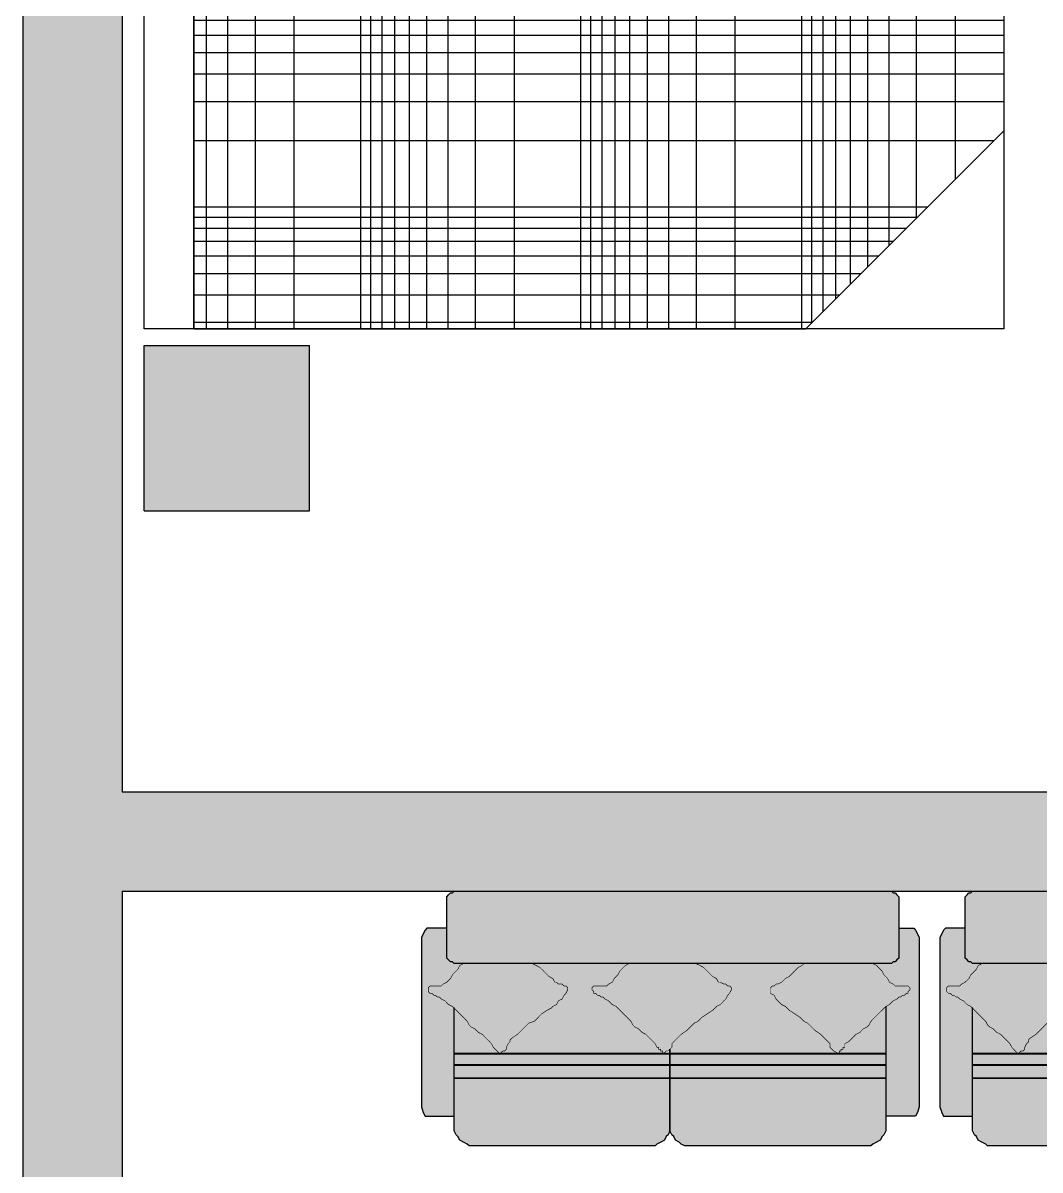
# Model space of a CAD drawing. Extents: x 9 to 378, y 7 to 556.
# Drawn here: x 9.5 to 101.7, y 357.1 to 461.1 of the extents above; entities that cross this region are included whole.
import ezdxf

# ---------------------------------------------------------------- set-up
doc = ezdxf.new("R2010")
doc.units = 0
doc.header["$MEASUREMENT"] = 0
for name, color, linetype in [('FURNITURE', 144, 'CONTINUOUS'), ('HATCH', 7, 'CONTINUOUS'), ('LINE', 7, 'CONTINUOUS')]:
    doc.layers.add(name, color=color, linetype=linetype)

# ---------------------------------------------------------------- blocks, each defined once
blk = doc.blocks.new('SOFA_DOUBLE')
at = {"layer": 'FURNITURE'}
h = blk.add_hatch(color=84, dxfattribs=at)
h.dxf.hatch_style = 1
h.paths.add_polyline_path([(-21.55, -11.55), (-21.73, -11.37), (-22.1, -11.19), (-22.46, -10.82), (-22.83, -10.64), (-23.01, -10.45), (-23.2, -10.45), (-23.38, -10.27), (-23.56, -10.27), (-23.75, -10.08), (-23.93, -10.08), (-24.11, -9.9), (-24.11, -9.72), (-24.11, -9.53), (-23.93, -9.35), (-23.75, -9.35), (-23.56, -9.35), (-23.2, -9.35), (-23.01, -9.35), (-22.83, -9.35), (-22.65, -9.17), (-22.28, -8.98), (-21.91, -8.62), (-21.73, -8.25), (-21.36, -7.88), (-21.18, -7.7), (-21, -7.33), (-20.63, -7.15), (-21, -7.15), (-21.18, -7.15), (-21.55, -7.15), (-21.73, -6.97), (-21.91, -6.97), (-22.1, -6.78), (-22.28, -6.6), (-22.28, -6.42), (-22.28, -3.67), (-24.24, -3.67), (-24.42, -3.85), (-24.6, -4.22), (-24.79, -4.58), (-24.79, -5.32), (-24.79, -20.54), (-24.79, -21.27), (-24.6, -21.82), (-24.42, -22.19), (-24.24, -22.19), (-21.55, -22.19)])
h.paths.add_polyline_path([(-21, 0), (-21.18, 0), (-21.55, 0), (-21.73, -0.18), (-21.91, -0.18), (-22.1, -0.37), (-22.28, -0.55), (-22.28, -0.73), (-22.28, -6.42), (-22.28, -6.6), (-22.1, -6.78), (-21.91, -6.97), (-21.73, -6.97), (-21.55, -7.15), (-21.18, -7.15), (-21, -7.15), (21, -7.15), (21.18, -7.15), (21.55, -7.15), (21.73, -6.97), (21.91, -6.97), (22.1, -6.78), (22.28, -6.6), (22.28, -6.42), (22.28, -0.73), (22.28, -0.55), (22.1, -0.37), (21.91, -0.18), (21.73, -0.18), (21.55, 0), (21.18, 0), (21, 0)])
h.paths.add_polyline_path([(24.3, -5.32), (24.3, -4.58), (24.11, -4.22), (23.93, -3.85), (23.75, -3.67), (22.28, -3.67), (22.28, -6.42), (22.28, -6.6), (22.1, -6.78), (21.91, -6.97), (21.73, -6.97), (21.55, -7.15), (21.18, -7.15), (21, -7.15), (19.71, -7.15), (20.08, -7.33), (20.44, -7.7), (20.63, -7.88), (20.81, -8.25), (21.18, -8.62), (21.36, -8.98), (21.73, -9.17), (21.91, -9.35), (22.28, -9.35), (22.46, -9.35), (22.83, -9.35), (23.01, -9.35), (23.2, -9.35), (23.38, -9.53), (23.38, -9.72), (23.2, -9.9), (23.2, -10.08), (23.01, -10.08), (22.83, -10.27), (22.65, -10.27), (22.46, -10.45), (22.28, -10.45), (22.1, -10.64), (21.73, -10.82), (21.36, -11.19), (21, -11.37), (21, -22.19), (23.75, -22.19), (23.93, -22.19), (24.11, -21.82), (24.3, -21.27), (24.3, -20.54)])
h = blk.add_hatch(color=52, dxfattribs=at)
h.dxf.hatch_style = 1
h.paths.add_polyline_path([(-20.63, -7.15), (-21, -7.33), (-21.18, -7.7), (-21.36, -7.88), (-21.73, -8.25), (-21.91, -8.62), (-22.28, -8.98), (-22.65, -9.17), (-22.83, -9.35), (-23.01, -9.35), (-23.2, -9.35), (-23.56, -9.35), (-23.75, -9.35), (-23.93, -9.35), (-24.11, -9.53), (-24.11, -9.72), (-24.11, -9.9), (-23.93, -10.08), (-23.75, -10.08), (-23.56, -10.27), (-23.38, -10.27), (-23.2, -10.45), (-23.01, -10.45), (-22.83, -10.64), (-22.46, -10.82), (-22.1, -11.19), (-21.73, -11.37), (-21.36, -11.74), (-21, -12.1), (-20.63, -12.47), (-20.26, -12.84), (-20.08, -13.2), (-19.89, -13.39), (-19.53, -13.57), (-19.16, -13.94), (-18.79, -14.12), (-18.43, -14.49), (-18.06, -14.85), (-17.88, -15.04), (-17.69, -15.4), (-17.51, -15.59), (-17.33, -15.77), (-17.14, -15.95), (-16.96, -15.95), (-16.78, -15.77), (-16.59, -15.77), (-16.41, -15.59), (-16.41, -15.4), (-16.23, -15.04), (-16.04, -14.85), (-16.04, -14.67), (-15.86, -14.49), (-15.31, -14.12), (-14.94, -13.75), (-14.58, -13.39), (-14.21, -13.02), (-13.66, -12.84), (-13.29, -12.47), (-12.93, -12.1), (-12.38, -11.74), (-12.01, -11.55), (-11.83, -11.37), (-11.46, -11.19), (-11.28, -10.82), (-10.91, -10.64), (-10.73, -10.27), (-10.54, -10.08), (-10.36, -9.72), (-10.36, -9.53), (-10.54, -9.35), (-10.73, -9.35), (-10.91, -9.17), (-11.28, -9.17), (-11.46, -8.98), (-11.64, -8.98), (-11.83, -8.62), (-12.19, -8.43), (-12.56, -8.07), (-12.74, -7.88), (-13.11, -7.52), (-13.48, -7.33), (-13.84, -7.15)])
h.paths.add_polyline_path([(-4.31, -7.15), (-4.68, -7.33), (-5.04, -7.7), (-5.23, -7.88), (-5.41, -8.25), (-5.78, -8.62), (-5.96, -8.98), (-6.33, -9.17), (-6.51, -9.35), (-6.88, -9.35), (-7.06, -9.35), (-7.43, -9.35), (-7.61, -9.35), (-7.79, -9.35), (-7.98, -9.53), (-7.98, -9.72), (-7.79, -9.9), (-7.79, -10.08), (-7.61, -10.08), (-7.43, -10.27), (-7.24, -10.27), (-7.06, -10.45), (-6.88, -10.45), (-6.69, -10.64), (-6.33, -10.82), (-5.96, -11.19), (-5.59, -11.37), (-5.23, -11.74), (-4.86, -12.1), (-4.49, -12.47), (-4.13, -12.84), (-3.94, -13.2), (-3.76, -13.39), (-3.39, -13.57), (-3.03, -13.94), (-2.66, -14.12), (-2.29, -14.49), (-1.93, -14.85), (-1.74, -15.04), (-1.56, -15.4), (-1.38, -15.4), (-1.38, -15.59), (-1.19, -15.59), (-1.19, -15.77), (-1.01, -15.77), (-1.01, -15.95), (-0.83, -15.95), (-0.64, -15.77), (-0.46, -15.77), (-0.28, -15.59), (-0.09, -15.4), (-0.09, -15.04), (0.09, -14.85), (0.28, -14.67), (0.46, -14.49), (0.83, -14.12), (1.38, -13.75), (1.74, -13.39), (2.11, -13.02), (2.48, -12.84), (2.84, -12.47), (3.39, -12.1), (3.94, -11.74), (4.13, -11.55), (4.31, -11.37), (4.68, -11.19), (5.04, -10.82), (5.23, -10.64), (5.41, -10.27), (5.59, -10.08), (5.78, -9.72), (5.78, -9.53), (5.59, -9.35), (5.41, -9.35), (5.23, -9.17), (5.04, -9.17), (4.68, -8.98), (4.49, -8.98), (4.31, -8.62), (3.94, -8.43), (3.58, -8.07), (3.39, -7.88), (3.03, -7.52), (2.66, -7.33), (2.29, -7.15)])
h.paths.add_polyline_path([(12.93, -7.15), (12.74, -7.33), (12.38, -7.52), (12.01, -7.88), (11.83, -8.07), (11.46, -8.43), (11.09, -8.62), (10.73, -8.98), (10.36, -9.17), (10.18, -9.17), (9.99, -9.35), (9.81, -9.35), (9.63, -9.53), (9.63, -9.72), (9.63, -10.08), (9.99, -10.27), (10.18, -10.64), (10.36, -10.82), (10.73, -11.19), (11.09, -11.37), (11.28, -11.55), (11.46, -11.74), (12.01, -12.1), (12.56, -12.47), (12.93, -12.84), (13.29, -13.02), (13.66, -13.39), (14.03, -13.75), (14.58, -14.12), (14.94, -14.49), (15.13, -14.67), (15.31, -14.85), (15.49, -15.04), (15.49, -15.4), (15.68, -15.59), (15.86, -15.77), (16.23, -15.95), (16.41, -15.95), (16.41, -15.77), (16.59, -15.77), (16.59, -15.59), (16.78, -15.59), (16.78, -15.4), (16.96, -15.4), (16.96, -15.04), (17.33, -14.85), (17.69, -14.49), (18.06, -14.12), (18.43, -13.94), (18.79, -13.57), (19.16, -13.39), (19.34, -13.2), (19.53, -12.84), (19.89, -12.47), (20.26, -12.1), (20.63, -11.74), (21, -11.37), (21.36, -11.19), (21.73, -10.82), (22.1, -10.64), (22.28, -10.45), (22.46, -10.45), (22.65, -10.27), (22.83, -10.27), (23.01, -10.08), (23.2, -10.08), (23.2, -9.9), (23.38, -9.72), (23.38, -9.53), (23.2, -9.35), (23.01, -9.35), (22.83, -9.35), (22.46, -9.35), (22.28, -9.35), (21.91, -9.35), (21.73, -9.17), (21.36, -8.98), (21.18, -8.62), (20.81, -8.25), (20.63, -7.88), (20.44, -7.7), (20.08, -7.33), (19.71, -7.15)])
h = blk.add_hatch(color=84, dxfattribs=at)
h.dxf.hatch_style = 1
h.paths.add_polyline_path([(-21.55, -18.49), (-21.55, -23.29), (-21.55, -23.65), (-21.36, -24.02), (-21.18, -24.2), (-21, -24.57), (-20.63, -24.75), (-20.26, -24.94), (-20.08, -25.12), (-19.53, -25.12), (-2.29, -25.12), (-1.74, -25.12), (-1.56, -24.94), (-1.19, -24.75), (-0.83, -24.57), (-0.64, -24.2), (-0.46, -24.02), (-0.28, -23.65), (-0.28, -23.29), (-0.28, -18.49)])
h.paths.add_polyline_path([(-21.55, -17.2), (-21.55, -18.43), (-0.28, -18.43), (-0.28, -17.2)])
h.paths.add_polyline_path([(-21.55, -16.07), (-21.55, -17.13), (-0.28, -17.13), (-0.28, -16.07)])
h.paths.add_polyline_path([(-10.91, -10.64), (-11.28, -10.82), (-11.46, -11.19), (-11.83, -11.37), (-12.01, -11.55), (-12.38, -11.74), (-12.93, -12.1), (-13.29, -12.47), (-13.66, -12.84), (-14.21, -13.02), (-14.58, -13.39), (-14.94, -13.75), (-15.31, -14.12), (-15.86, -14.49), (-16.04, -14.67), (-16.04, -14.85), (-16.23, -15.04), (-16.41, -15.4), (-16.41, -15.59), (-16.59, -15.77), (-16.78, -15.77), (-16.96, -15.95), (-17.14, -15.95), (-17.33, -15.77), (-17.51, -15.59), (-17.69, -15.4), (-17.88, -15.04), (-18.06, -14.85), (-18.43, -14.49), (-18.79, -14.12), (-19.16, -13.94), (-19.53, -13.57), (-19.89, -13.39), (-20.08, -13.2), (-20.26, -12.84), (-20.63, -12.47), (-21, -12.1), (-21.36, -11.74), (-21.55, -11.55), (-21.55, -16.01), (-1.01, -16.01), (-1.01, -15.77), (-1.19, -15.77), (-1.19, -15.59), (-1.38, -15.59), (-1.38, -15.4), (-1.56, -15.4), (-1.74, -15.04), (-1.93, -14.85), (-2.29, -14.49), (-2.66, -14.12), (-3.03, -13.94), (-3.39, -13.57), (-3.76, -13.39), (-3.94, -13.2), (-4.13, -12.84), (-4.49, -12.47), (-4.86, -12.1), (-5.23, -11.74), (-5.59, -11.37), (-5.96, -11.19), (-6.33, -10.82), (-6.69, -10.64), (-6.88, -10.45), (-7.06, -10.45), (-7.24, -10.27), (-7.43, -10.27), (-7.61, -10.08), (-7.79, -10.08), (-7.79, -9.9), (-7.98, -9.72), (-7.98, -9.53), (-7.79, -9.35), (-7.61, -9.35), (-7.43, -9.35), (-7.06, -9.35), (-6.88, -9.35), (-6.51, -9.35), (-6.33, -9.17), (-5.96, -8.98), (-5.78, -8.62), (-5.41, -8.25), (-5.23, -7.88), (-5.04, -7.7), (-4.68, -7.33), (-4.31, -7.15), (-13.84, -7.15), (-13.48, -7.33), (-13.11, -7.52), (-12.74, -7.88), (-12.56, -8.07), (-12.19, -8.43), (-11.83, -8.62), (-11.64, -8.98), (-11.46, -8.98), (-11.28, -9.17), (-10.91, -9.17), (-10.73, -9.35), (-10.54, -9.35), (-10.36, -9.53), (-10.36, -9.72), (-10.54, -10.08), (-10.73, -10.27)])
h.paths.add_polyline_path([(2.29, -7.15), (2.66, -7.33), (3.03, -7.52), (3.39, -7.88), (3.58, -8.07), (3.94, -8.43), (4.31, -8.62), (4.49, -8.98), (4.68, -8.98), (5.04, -9.17), (5.23, -9.17), (5.41, -9.35), (5.59, -9.35), (5.78, -9.53), (5.78, -9.72), (5.59, -10.08), (5.41, -10.27), (5.23, -10.64), (5.04, -10.82), (4.68, -11.19), (4.31, -11.37), (4.13, -11.55), (3.94, -11.74), (3.39, -12.1), (2.84, -12.47), (2.48, -12.84), (2.11, -13.02), (1.74, -13.39), (1.38, -13.75), (0.83, -14.12), (0.46, -14.49), (0.28, -14.67), (0.09, -14.85), (-0.09, -15.04), (-0.09, -15.4), (-0.28, -15.59), (-0.28, -16.01), (16.41, -16.01), (16.41, -15.95), (16.23, -15.95), (15.86, -15.77), (15.68, -15.59), (15.49, -15.4), (15.49, -15.04), (15.31, -14.85), (15.13, -14.67), (14.94, -14.49), (14.58, -14.12), (14.03, -13.75), (13.66, -13.39), (13.29, -13.02), (12.93, -12.84), (12.56, -12.47), (12.01, -12.1), (11.46, -11.74), (11.28, -11.55), (11.09, -11.37), (10.73, -11.19), (10.36, -10.82), (10.18, -10.64), (9.99, -10.27), (9.63, -10.08), (9.63, -9.72), (9.63, -9.53), (9.81, -9.35), (9.99, -9.35), (10.18, -9.17), (10.36, -9.17), (10.73, -8.98), (11.09, -8.62), (11.46, -8.43), (11.83, -8.07), (12.01, -7.88), (12.38, -7.52), (12.74, -7.33), (12.93, -7.15)])
h.paths.add_polyline_path([(20.26, -12.1), (19.89, -12.47), (19.53, -12.84), (19.34, -13.2), (19.16, -13.39), (18.79, -13.57), (18.43, -13.94), (18.06, -14.12), (17.69, -14.49), (17.33, -14.85), (16.96, -15.04), (16.96, -15.4), (16.78, -15.4), (16.78, -15.59), (16.59, -15.59), (16.59, -15.77), (16.41, -15.77), (16.41, -16.01), (21, -16.01), (21, -11.37), (20.63, -11.74)])
h.paths.add_polyline_path([(-0.28, -16.07), (-0.28, -17.13), (21, -17.13), (21, -16.07)])
h.paths.add_polyline_path([(-0.28, -17.2), (-0.28, -18.43), (21, -18.43), (21, -17.2)])
h = blk.add_hatch(color=84, dxfattribs=at)
h.dxf.hatch_style = 1
h.paths.add_polyline_path([(-0.28, -18.49), (-0.28, -23.29), (-0.28, -23.65), (-0.09, -24.02), (0.09, -24.2), (0.28, -24.57), (0.64, -24.75), (0.83, -24.94), (1.19, -25.12), (1.74, -25.12), (18.98, -25.12), (19.53, -25.12), (19.71, -24.94), (20.08, -24.75), (20.44, -24.57), (20.63, -24.2), (20.81, -24.02), (21, -23.65), (21, -23.29), (21, -18.49)])
at = {"layer": 'FURNITURE', "color": 7}
for p, q in [((-21.73, -0.18), (-21.55, 0)), ((-21.55, 0), (-21.18, 0)), ((-21.18, 0), (-21, 0)), ((-21, 0), (21, 0)), ((21, 0), (21.18, 0)), ((21.18, 0), (21.55, 0)), ((21.55, 0), (21.73, -0.18)), ((-22.28, -0.55), (-22.1, -0.37)), ((-22.28, -0.73), (-22.28, -0.55)), ((-22.28, -6.42), (-22.28, -0.73)), ((-22.1, -0.37), (-21.91, -0.18)), ((-22.1, -0.37), (-22.1, -0.37)), ((-21.91, -0.18), (-21.73, -0.18)), ((21.73, -0.18), (21.91, -0.18)), ((21.91, -0.18), (22.1, -0.37)), ((22.1, -0.37), (22.1, -0.37)), ((22.1, -0.37), (22.28, -0.55)), ((22.28, -0.55), (22.28, -0.73)), ((22.28, -0.73), (22.28, -6.42)), ((-24.6, -4.22), (-24.79, -4.58)), ((-24.42, -3.85), (-24.6, -4.22)), ((-24.24, -3.67), (-24.42, -3.85)), ((-22.28, -3.67), (-24.24, -3.67)), ((22.28, -3.67), (23.75, -3.67)), ((23.75, -3.67), (23.93, -3.85)), ((23.93, -3.85), (24.11, -4.22)), ((24.11, -4.22), (24.3, -4.58)), ((-24.79, -4.58), (-24.79, -5.32)), ((-24.79, -5.32), (-24.79, -20.54)), ((24.3, -4.58), (24.3, -5.32)), ((24.3, -5.32), (24.3, -20.54)), ((-22.28, -6.6), (-22.28, -6.42)), ((-22.1, -6.78), (-22.28, -6.6)), ((-21.91, -6.97), (-22.1, -6.78)), ((-22.1, -6.78), (-22.1, -6.78)), ((22.1, -6.78), (21.91, -6.97)), ((22.28, -6.6), (22.1, -6.78)), ((22.1, -6.78), (22.1, -6.78)), ((22.28, -6.42), (22.28, -6.6)), ((-21.73, -6.97), (-21.91, -6.97)), ((-21.55, -7.15), (-21.73, -6.97)), ((-21.18, -7.15), (-21.55, -7.15)), ((-21, -7.15), (-21.18, -7.15)), ((21, -7.15), (-21, -7.15)), ((21.18, -7.15), (21, -7.15)), ((21.55, -7.15), (21.18, -7.15)), ((21.73, -6.97), (21.55, -7.15)), ((21.91, -6.97), (21.73, -6.97)), ((-21.55, -23.29), (-21.55, -11.49)), ((21, -11.37), (21, -23.29)), ((-0.28, -15.59), (-0.28, -23.29)), ((-0.28, -23.29), (-0.28, -15.59)), ((21, -16.01), (-21.55, -16.01)), ((21, -16.07), (-21.55, -16.07)), ((21, -17.13), (-21.55, -17.13)), ((21, -17.2), (-21.55, -17.2)), ((21, -18.43), (-21.55, -18.43)), ((21, -18.49), (-21.55, -18.49)), ((-24.79, -20.54), (-24.79, -21.27)), ((-24.79, -21.27), (-24.6, -21.82)), ((24.3, -21.27), (24.11, -21.82)), ((24.3, -20.54), (24.3, -21.27)), ((-24.6, -21.82), (-24.42, -22.19)), ((-24.42, -22.19), (-24.24, -22.19)), ((-24.24, -22.19), (-21.55, -22.19)), ((23.75, -22.19), (21, -22.19)), ((23.93, -22.19), (23.75, -22.19)), ((24.11, -21.82), (23.93, -22.19)), ((-21.55, -23.65), (-21.55, -23.29)), ((-21.36, -24.02), (-21.55, -23.65)), ((-0.28, -23.65), (-0.46, -24.02)), ((-0.28, -23.29), (-0.28, -23.65)), ((-0.28, -23.65), (-0.28, -23.29)), ((-0.09, -24.02), (-0.28, -23.65)), ((21, -23.65), (20.81, -24.02)), ((21, -23.29), (21, -23.65)), ((-21.18, -24.2), (-21.36, -24.02)), ((-21, -24.57), (-21.18, -24.2)), ((-20.63, -24.75), (-21, -24.57)), ((-20.26, -24.94), (-20.63, -24.75)), ((-1.19, -24.75), (-1.56, -24.94)), ((-0.83, -24.57), (-1.19, -24.75)), ((-0.64, -24.2), (-0.83, -24.57)), ((-0.46, -24.02), (-0.64, -24.2)), ((0.09, -24.2), (-0.09, -24.02)), ((0.28, -24.57), (0.09, -24.2)), ((0.64, -24.75), (0.28, -24.57)), ((0.83, -24.94), (0.64, -24.75)), ((20.08, -24.75), (19.71, -24.94)), ((20.44, -24.57), (20.08, -24.75)), ((20.63, -24.2), (20.44, -24.57)), ((20.81, -24.02), (20.63, -24.2)), ((-20.08, -25.12), (-20.26, -24.94)), ((-19.53, -25.12), (-20.08, -25.12)), ((-2.29, -25.12), (-19.53, -25.12)), ((-1.74, -25.12), (-2.29, -25.12)), ((-1.56, -24.94), (-1.74, -25.12)), ((1.19, -25.12), (0.83, -24.94)), ((1.74, -25.12), (1.19, -25.12)), ((18.98, -25.12), (1.74, -25.12)), ((19.53, -25.12), (18.98, -25.12)), ((19.71, -24.94), (19.53, -25.12))]:
    blk.add_line(p, q, dxfattribs=at)
at = {"layer": 'FURNITURE', "color": 7, "const_width": 0.0625}
for points in [[(-17.69, -15.4), (-17.88, -15.04), (-18.06, -14.85), (-18.43, -14.49), (-18.79, -14.12), (-19.16, -13.94), (-19.53, -13.57), (-19.89, -13.39), (-20.08, -13.2), (-20.26, -12.84), (-20.63, -12.47), (-21, -12.1), (-21.36, -11.74), (-21.73, -11.37), (-22.1, -11.19), (-22.46, -10.82), (-22.83, -10.64), (-23.01, -10.45), (-23.2, -10.45), (-23.38, -10.27), (-23.56, -10.27), (-23.75, -10.08), (-23.93, -10.08), (-24.11, -9.9), (-24.11, -9.72), (-24.11, -9.53), (-23.93, -9.35), (-23.75, -9.35), (-23.56, -9.35), (-23.2, -9.35), (-23.01, -9.35), (-22.83, -9.35), (-22.65, -9.17), (-22.28, -8.98), (-21.91, -8.62), (-21.73, -8.25), (-21.36, -7.88), (-21.18, -7.7), (-21, -7.33), (-20.63, -7.15), (-20.08, -7.15), (-14.21, -7.15), (-13.84, -7.15), (-13.48, -7.33), (-13.11, -7.52), (-12.74, -7.88), (-12.56, -8.07), (-12.19, -8.43), (-11.83, -8.62), (-11.64, -8.98), (-11.46, -8.98), (-11.28, -9.17), (-10.91, -9.17), (-10.73, -9.35), (-10.54, -9.35), (-10.36, -9.53), (-10.36, -9.53), (-10.36, -9.72), (-10.54, -10.08), (-10.73, -10.27), (-10.91, -10.64), (-11.28, -10.82), (-11.46, -11.19), (-11.83, -11.37), (-12.01, -11.55), (-12.38, -11.74), (-12.93, -12.1), (-13.29, -12.47), (-13.66, -12.84), (-14.21, -13.02), (-14.58, -13.39), (-14.94, -13.75), (-15.31, -14.12), (-15.86, -14.49), (-16.04, -14.67), (-16.04, -14.85), (-16.23, -15.04), (-16.41, -15.4), (-16.41, -15.59), (-16.59, -15.77), (-16.78, -15.77), (-16.96, -15.95), (-16.96, -15.95), (-17.14, -15.95), (-17.33, -15.77), (-17.33, -15.77), (-17.51, -15.59), (-17.51, -15.59), (-17.69, -15.4), (-17.69, -15.4)], [(-1.56, -15.4), (-1.74, -15.04), (-1.93, -14.85), (-2.29, -14.49), (-2.66, -14.12), (-3.03, -13.94), (-3.39, -13.57), (-3.76, -13.39), (-3.94, -13.2), (-4.13, -12.84), (-4.49, -12.47), (-4.86, -12.1), (-5.23, -11.74), (-5.59, -11.37), (-5.96, -11.19), (-6.33, -10.82), (-6.69, -10.64), (-6.88, -10.45), (-7.06, -10.45), (-7.24, -10.27), (-7.43, -10.27), (-7.61, -10.08), (-7.79, -10.08), (-7.79, -9.9), (-7.98, -9.72), (-7.98, -9.53), (-7.79, -9.35), (-7.61, -9.35), (-7.43, -9.35), (-7.06, -9.35), (-6.88, -9.35), (-6.51, -9.35), (-6.33, -9.17), (-5.96, -8.98), (-5.78, -8.62), (-5.41, -8.25), (-5.23, -7.88), (-5.04, -7.7), (-4.68, -7.33), (-4.31, -7.15), (-3.94, -7.15), (2.11, -7.15), (2.29, -7.15), (2.66, -7.33), (3.03, -7.52), (3.39, -7.88), (3.58, -8.07), (3.94, -8.43), (4.31, -8.62), (4.49, -8.98), (4.68, -8.98), (5.04, -9.17), (5.23, -9.17), (5.41, -9.35), (5.59, -9.35), (5.78, -9.53), (5.78, -9.53), (5.78, -9.72), (5.59, -10.08), (5.41, -10.27), (5.23, -10.64), (5.04, -10.82), (4.68, -11.19), (4.31, -11.37), (4.13, -11.55), (3.94, -11.74), (3.39, -12.1), (2.84, -12.47), (2.48, -12.84), (2.11, -13.02), (1.74, -13.39), (1.38, -13.75), (0.83, -14.12), (0.46, -14.49), (0.28, -14.67), (0.09, -14.85), (-0.09, -15.04), (-0.09, -15.4), (-0.28, -15.59), (-0.46, -15.77), (-0.64, -15.77), (-0.83, -15.95), (-0.83, -15.95), (-1.01, -15.95), (-1.01, -15.77), (-1.19, -15.77), (-1.19, -15.59), (-1.38, -15.59), (-1.38, -15.4), (-1.56, -15.4)], [(16.96, -15.4), (16.96, -15.04), (17.33, -14.85), (17.69, -14.49), (18.06, -14.12), (18.43, -13.94), (18.79, -13.57), (19.16, -13.39), (19.34, -13.2), (19.53, -12.84), (19.89, -12.47), (20.26, -12.1), (20.63, -11.74), (21, -11.37), (21.36, -11.19), (21.73, -10.82), (22.1, -10.64), (22.28, -10.45), (22.46, -10.45), (22.65, -10.27), (22.83, -10.27), (23.01, -10.08), (23.2, -10.08), (23.2, -9.9), (23.38, -9.72), (23.38, -9.53), (23.2, -9.35), (23.01, -9.35), (22.83, -9.35), (22.46, -9.35), (22.28, -9.35), (21.91, -9.35), (21.73, -9.17), (21.36, -8.98), (21.18, -8.62), (20.81, -8.25), (20.63, -7.88), (20.44, -7.7), (20.08, -7.33), (19.71, -7.15), (19.34, -7.15), (13.29, -7.15), (12.93, -7.15), (12.74, -7.33), (12.38, -7.52), (12.01, -7.88), (11.83, -8.07), (11.46, -8.43), (11.09, -8.62), (10.73, -8.98), (10.73, -8.98), (10.36, -9.17), (10.18, -9.17), (9.99, -9.35), (9.81, -9.35), (9.63, -9.53), (9.63, -9.53), (9.63, -9.72), (9.63, -10.08), (9.99, -10.27), (10.18, -10.64), (10.36, -10.82), (10.73, -11.19), (11.09, -11.37), (11.28, -11.55), (11.46, -11.74), (12.01, -12.1), (12.56, -12.47), (12.93, -12.84), (13.29, -13.02), (13.66, -13.39), (14.03, -13.75), (14.58, -14.12), (14.94, -14.49), (15.13, -14.67), (15.31, -14.85), (15.49, -15.04), (15.49, -15.4), (15.68, -15.59), (15.86, -15.77), (15.86, -15.77), (16.23, -15.95), (16.23, -15.95), (16.41, -15.95), (16.41, -15.77), (16.59, -15.77), (16.59, -15.59), (16.78, -15.59), (16.78, -15.4), (16.96, -15.4)]]:
    blk.add_lwpolyline(points, dxfattribs=at)
blk = doc.blocks.new('FURN-G7')
at = {"layer": 'FURNITURE', "color": 181, "linetype": 'CONTINUOUS'}
for p, q in [((849.541348, 555.102644), (849.541348, 498.999644)), ((852.040348, 555.102644), (852.040348, 496.500644)), ((853.978348, 555.102644), (853.978348, 494.562644)), ((855.562348, 555.102644), (855.562348, 492.978644)), ((856.903348, 555.102644), (856.903348, 491.637644)), ((858.061348, 555.102644), (858.061348, 490.479644)), ((859.084348, 555.102644), (859.084348, 489.456644)), ((859.999348, 555.102644), (859.999348, 488.541644)), ((866.020348, 555.102644), (866.020348, 482.520644)), ((869.542348, 481.605644), (869.542348, 555.102644)), ((872.041348, 481.605644), (872.041348, 555.102644)), ((873.979348, 481.605644), (873.979348, 555.102644)), ((875.563348, 481.605644), (875.563348, 555.102644)), ((876.904348, 481.605644), (876.904348, 555.102644)), ((878.062348, 481.605644), (878.062348, 555.102644)), ((879.085348, 481.605644), (879.085348, 555.102644)), ((880.000348, 481.605644), (880.000348, 555.102644)), ((886.021348, 481.605644), (886.021348, 555.102644)), ((889.540348, 555.102644), (889.540348, 481.605644)), ((892.039348, 555.102644), (892.039348, 481.605644)), ((893.977348, 555.102644), (893.977348, 481.605644)), ((895.561348, 555.102644), (895.561348, 481.605644)), ((896.902348, 555.102644), (896.902348, 481.605644)), ((898.060348, 555.102644), (898.060348, 481.605644)), ((899.083348, 555.102644), (899.083348, 481.605644)), ((899.998348, 555.102644), (899.998348, 481.605644)), ((906.019348, 555.102644), (906.019348, 481.605644)), ((909.541348, 481.605644), (909.541348, 555.102644)), ((912.040348, 481.605644), (912.040348, 555.102644)), ((913.978348, 481.605644), (913.978348, 555.102644)), ((915.562348, 481.605644), (915.562348, 555.102644)), ((916.903348, 481.605644), (916.903348, 555.102644)), ((918.061348, 481.605644), (918.061348, 555.102644)), ((919.084348, 481.605644), (919.084348, 555.102644)), ((919.999348, 481.605644), (919.999348, 555.102644)), ((920.938348, 553.980644), (848.938348, 553.980644)), ((920.938348, 552.042644), (848.938348, 552.042644)), ((920.938348, 549.543644), (848.938348, 549.543644)), ((920.938348, 546.021644), (848.938348, 546.021644)), ((920.938348, 540.000644), (848.938348, 540.000644)), ((920.938348, 539.085644), (848.938348, 539.085644)), ((920.938348, 538.062644), (848.938348, 538.062644)), ((920.938348, 536.901644), (848.938348, 536.901644)), ((920.938348, 535.563644), (848.938348, 535.563644)), ((848.938348, 533.979644), (920.938348, 533.979644)), ((848.938348, 532.041644), (920.938348, 532.041644)), ((848.938348, 529.542644), (920.938348, 529.542644)), ((848.938348, 526.020644), (920.938348, 526.020644)), ((848.938348, 519.999644), (920.938348, 519.999644)), ((848.938348, 519.084644), (920.938348, 519.084644)), ((848.938348, 518.061644), (920.938348, 518.061644)), ((848.938348, 516.900644), (920.938348, 516.900644)), ((848.938348, 515.562644), (920.938348, 515.562644)), ((920.938348, 513.981644), (848.938348, 513.981644)), ((920.938348, 512.043644), (848.938348, 512.043644)), ((920.938348, 509.544644), (848.938348, 509.544644)), ((920.938348, 506.022644), (848.938348, 506.022644)), ((920.938348, 500.001644), (848.938348, 500.001644)), ((920.938348, 499.086644), (849.454348, 499.086644)), ((920.938348, 498.063644), (850.477348, 498.063644)), ((920.938348, 496.902644), (851.638348, 496.902644)), ((920.938348, 495.564644), (852.976348, 495.564644)), ((854.560348, 493.980644), (920.938348, 493.980644)), ((856.498348, 492.042644), (920.938348, 492.042644)), ((858.997348, 489.543644), (920.938348, 489.543644)), ((862.519348, 486.021644), (920.938348, 486.021644))]:
    blk.add_line(p, q, dxfattribs=at)
blk = doc.blocks.new('FURN-G6')
at = {"layer": 'FURNITURE', "color": 7, "linetype": 'CONTINUOUS'}
for p, q in [((832.438348, 559.602644), (847.438348, 559.602644)), ((847.438348, 559.602644), (847.438348, 544.602644)), ((848.938348, 481.602644), (848.938348, 559.602644)), ((848.938348, 559.602644), (920.938348, 559.602644)), ((832.438348, 544.602644), (847.438348, 544.602644)), ((848.938348, 481.602644), (920.938348, 481.602644))]:
    blk.add_line(p, q, dxfattribs=at)
blk = doc.blocks.new('FURN-G5')
at = {"layer": 'FURNITURE', "color": 7, "linetype": 'CONTINUOUS'}
blk.add_line((832.438348, 559.602644), (832.438348, 544.602644), dxfattribs=at)
at = {"layer": 'FURNITURE'}
blk.add_blockref('FURN-G6', (0, 0), dxfattribs=at)
blk = doc.blocks.new('QER')
at = {"layer": 'FURNITURE', "color": 7, "linetype": 'CONTINUOUS'}
blk.add_line((7137.06, 933), (7137.06, 1005), dxfattribs=at)
at = {"layer": 'FURNITURE'}
blk.add_line((7192.56, 933), (7210.56, 951), dxfattribs=at)
at = {"layer": 'FURNITURE', "color": 181, "linetype": 'CONTINUOUS'}
blk.add_lwpolyline([(7137.06, 1005), (7137.06, 933), (7192.56, 933), (7210.56, 951), (7210.56, 1005)], close=True, dxfattribs=at)
at = {"layer": 'FURNITURE', "color": 42, "linetype": 'CONTINUOUS'}
blk.add_solid([(7132.56, 931.5), (7132.56, 916.5), (7147.56, 931.5), (7147.56, 916.5)], dxfattribs=at)
at = {"layer": 'FURNITURE', "rotation": 90}
for name in ['FURN-G5', 'FURN-G7']:
    blk.add_blockref(name, (7692.16, 84.06), dxfattribs=at)

msp = doc.modelspace()

# ---------------------------------------------------------------- hatches: boundary and pattern name
at = {"layer": 'LINE'}
h = msp.add_hatch(color=4, dxfattribs=at)
h.paths.add_polyline_path([(9.49, 556.36), (9.49, 26.92), (18.49, 26.92), (18.49, 193.42), (36.49, 193.42), (36.49, 202.42), (18.49, 202.42), (18.49, 382.36), (163.99, 382.36), (163.99, 391.36), (18.49, 391.36), (18.49, 547.36), (210.49, 547.36), (210.49, 509.86), (219.49, 509.86), (219.49, 547.36), (285.49, 547.36), (285.49, 517.36), (289.99, 517.36), (289.99, 547.36), (369.49, 547.36), (369.49, 475.36), (364.99, 475.36), (364.99, 466.36), (378.49, 466.36), (378.49, 556.36)])
h.paths.add_polyline_path([(219.49, 475.36), (219.49, 479.86), (210.49, 479.86), (210.49, 461.86), (219.49, 461.86), (219.49, 466.36), (328.99, 466.36), (328.99, 475.36)], flags=17)
h.paths.add_polyline_path([(226.99, 382.36), (226.99, 391.36), (219.49, 391.36), (219.49, 395.86), (210.49, 395.86), (210.49, 391.36), (205.99, 391.36), (205.99, 382.36)], flags=17)
h.paths.add_polyline_path([(121.99, 193.42), (121.99, 202.42), (103.99, 202.42), (103.99, 193.42)], flags=17)
h.paths.add_polyline_path([(180.49, 52.42), (243.49, 52.42), (243.49, 61.42), (189.49, 61.42), (189.49, 86.92), (180.49, 86.92)], flags=17)
h.paths.add_polyline_path([(180.49, 158.92), (189.49, 158.92), (189.49, 193.42), (193.99, 193.42), (193.99, 202.42), (175.99, 202.42), (175.99, 193.42), (180.49, 193.42)], flags=17)
h.paths.add_polyline_path([(369.49, 193.42), (369.49, 61.42), (315.49, 61.42), (315.49, 52.42), (378.49, 52.42), (378.49, 391.36), (324.49, 391.36), (324.49, 382.36), (369.49, 382.36), (369.49, 248.92), (241.99, 248.92), (241.99, 323.92), (232.99, 323.92), (232.99, 244.42), (369.49, 244.42), (369.49, 202.42), (229.99, 202.42), (229.99, 193.42)], flags=0)

# ---------------------------------------------------------------- linework, layer by layer
for p, q in [((9.49, 556.36), (9.49, 26.92)), ((18.49, 547.36), (18.49, 391.36)), ((18.49, 382.36), (163.99, 382.36)), ((18.49, 382.36), (18.49, 202.42))]:
    msp.add_line(p, q, dxfattribs=at)
at = {"layer": 'LINE', "color": 0}
msp.add_line((18.49, 391.36), (163.99, 391.36), dxfattribs=at)

# ---------------------------------------------------------------- block references
at = {"layer": 'FURNITURE'}
msp.add_blockref('QER', (-7112.07, -499.64), dxfattribs=at)
at = {"layer": 'HATCH', "xscale": 0.9199999999982538, "yscale": 0.9199999999982538, "zscale": 0.92}
for p in [(68.43, 382.36), (115.45, 382.36)]:
    msp.add_blockref('SOFA_DOUBLE', p, dxfattribs=at)

doc.saveas('drawing.dxf')
